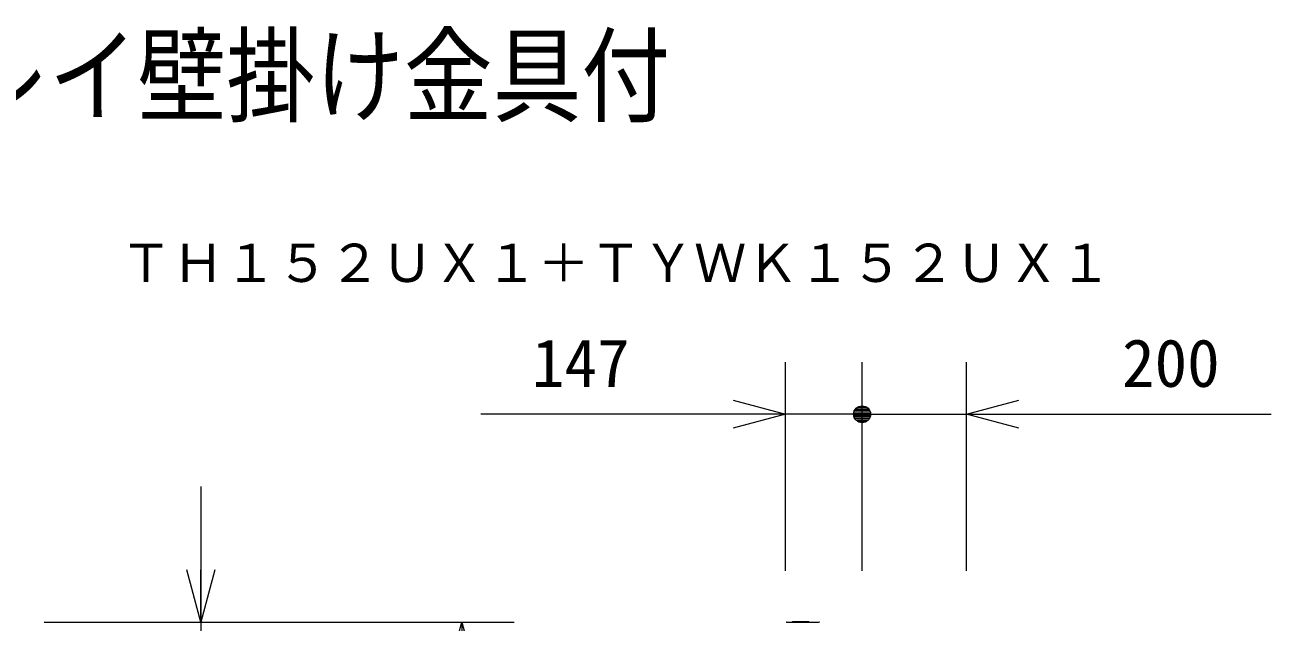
# Model space of a CAD drawing. Units: millimetres, scale not verified. Extents: x -62 to 63, y -56 to 57.
# Drawn here: x 14.61 to 62.34, y 33.91 to 56.79 of the extents above; entities that cross this region are included whole.
import ezdxf
from ezdxf.enums import TextEntityAlignment as Align

# ---------------------------------------------------------------- set-up
doc = ezdxf.new("R2010")
doc.units = ezdxf.units.MM
doc.header["$LTSCALE"] = 0.125
doc.header["$PDMODE"] = 32
doc.header["$PDSIZE"] = 0.0625
for name, color, linetype, lineweight in [('0-0_0', 7, 'Continuous', 9), ('0-5_GAIKEI', 1, 'Continuous', 18), ('0-6_SUNPO', 3, 'Continuous', 18)]:
    doc.layers.add(name, color=color, linetype=linetype, lineweight=lineweight)
for name, color, linetype in [('0-2_MOJI1', 7, 'Continuous'), ('0-3_TOUROKU', 7, 'Continuous'), ('0-4_Defpoints', 7, 'Continuous')]:
    doc.layers.add(name, color=color, linetype=linetype)
doc.styles.add('ＭＳ ゴシック', font='')
doc.styles.get('ＭＳ ゴシック').set_extended_font_data('MS Gothic')

# ---------------------------------------------------------------- blocks, each defined once
blk = doc.blocks.new('_OPEN30')
at = {"layer": '0-0_0'}
blk.add_line((0, 0), (-1, 0), dxfattribs=at)
blk.add_lwpolyline([(-1, 0.26795), (0, 0), (-1, -0.26795)], dxfattribs=at)
blk = doc.blocks.new('D6')
at = {"layer": '0-4_Defpoints'}
for p in [(7.3084, 39.2124), (7.3084, -0.3876), (25.3084, -0.3876)]:
    blk.add_point(p, dxfattribs=at)
at = {"layer": '0-6_SUNPO', "color": 7, "lineweight": 9}
for p, q in [((9.3084, 39.2124), (27.3084, 39.2124)), ((25.3084, 37.2124), (25.3084, 1.6124)), ((9.3084, -0.3876), (27.3084, -0.3876))]:
    blk.add_line(p, q, dxfattribs=at)
at = {"layer": '0-6_SUNPO', "xscale": 2, "yscale": 2}
for p, rotation in [((25.3084, 39.2124), 90), ((25.3084, -0.3876), 270)]:
    blk.add_blockref('_OPEN30', p, dxfattribs=dict(at, rotation=rotation))
at = {"layer": '0-6_SUNPO', "color": 7, "style": 'ＭＳ ゴシック'}
blk.add_text('1980', height=1.833, rotation=90, dxfattribs=at).set_placement((24.8084, 16.9124), align=Align.BOTTOM_LEFT)

msp = doc.modelspace()

# ---------------------------------------------------------------- linework, layer by layer
at = {"layer": '0-5_GAIKEI', "color": 7}
msp.add_line((43.7806, 33.9078), (45.0345, 33.9078), dxfattribs=at)
at = {"layer": '0-5_GAIKEI'}
for p, q in [((44.0285, 33.9278), (44.3265, 33.9278)), ((44.3265, 33.9278), (44.6165, 33.9278))]:
    msp.add_line(p, q, dxfattribs=at)
at = {"layer": '0-5_GAIKEI', "color": 7}
for centre, start, end in [((43.7806, 33.8978), 90, 135), ((45.0345, 33.8978), 36.8699, 90)]:
    msp.add_arc(centre, 0.01, start, end, dxfattribs=at)
at = {"layer": '0-5_GAIKEI'}
for centre, start, end in [((44.0285, 33.8878), 90, 150), ((44.6165, 33.8878), 30, 90)]:
    msp.add_arc(centre, 0.04, start, end, dxfattribs=at)
at = {"layer": '0-6_SUNPO'}
for p, q in [((43.7365, 35.8694), (43.7365, 43.8694)), ((46.6765, 35.8694), (46.6765, 43.8694)), ((46.6765, 35.8694), (46.6765, 43.8694)), ((50.6765, 35.8694), (50.6765, 43.8694)), ((46.3904, 42.0215), (46.9626, 42.0215)), ((46.4315, 42.0815), (46.9214, 42.0815)), ((46.5006, 42.1415), (46.8524, 42.1415)), ((41.7365, 41.8694), (32.0698, 41.8694)), ((44.6765, 41.8694), (42.6765, 41.8694)), ((46.6765, 41.8694), (43.7365, 41.8694)), ((46.3537, 41.8415), (46.9993, 41.8415)), ((46.3541, 41.9015), (46.9989, 41.9015)), ((46.3646, 41.7815), (46.9883, 41.7815)), ((46.3658, 41.9615), (46.9871, 41.9615)), ((46.3882, 41.7215), (46.9647, 41.7215)), ((46.428, 41.6615), (46.925, 41.6615)), ((46.4943, 41.6015), (46.8587, 41.6015)), ((46.6765, 41.8694), (50.6765, 41.8694)), ((48.6765, 41.8694), (50.6765, 41.8694)), ((52.6765, 41.8694), (62.3431, 41.8694)), ((21.3454, 39.0997), (21.3454, 29.9078))]:
    msp.add_line(p, q, dxfattribs=at)
msp.add_circle((46.6765, 41.8694), 0.324, dxfattribs=at)

# ---------------------------------------------------------------- block references
at = {"layer": '0-6_SUNPO', "xscale": 2, "yscale": 2}
msp.add_blockref('_OPEN30', (43.7365, 41.8694), dxfattribs=at)
for p, rotation in [((50.6765, 41.8694), 180), ((21.3454, 33.9078), 270)]:
    msp.add_blockref('_OPEN30', p, dxfattribs=dict(at, rotation=rotation))
at = {"layer": '0-6_SUNPO'}
msp.add_blockref('D6', (6.037, -5.3045), dxfattribs=at)

# ---------------------------------------------------------------- texts
at = {"layer": '0-2_MOJI1', "style": 'ＭＳ ゴシック', "width": 0.85}
msp.add_text('ハイビジョンプラズマディスプレイ壁掛け金具付', height=2.933, dxfattribs=at).set_placement((-35.4875, 52.5), align=Align.BOTTOM_LEFT)
at = {"layer": '0-3_TOUROKU', "style": 'ＭＳ ゴシック'}
msp.add_text('ＴＨ１５２ＵＸ１＋ＴＹＷＫ１５２ＵＸ１', height=1.466, dxfattribs=at).set_placement((18.2458, 46.5), align=Align.BOTTOM_LEFT)
at = {"layer": '0-6_SUNPO', "color": 7, "style": 'ＭＳ ゴシック'}
for s, p in [('147', (34.0282, 42.3694)), ('200', (56.6348, 42.3694))]:
    msp.add_text(s, height=1.833, dxfattribs=at).set_placement(p, align=Align.BOTTOM_LEFT)

doc.saveas('drawing.dxf')
